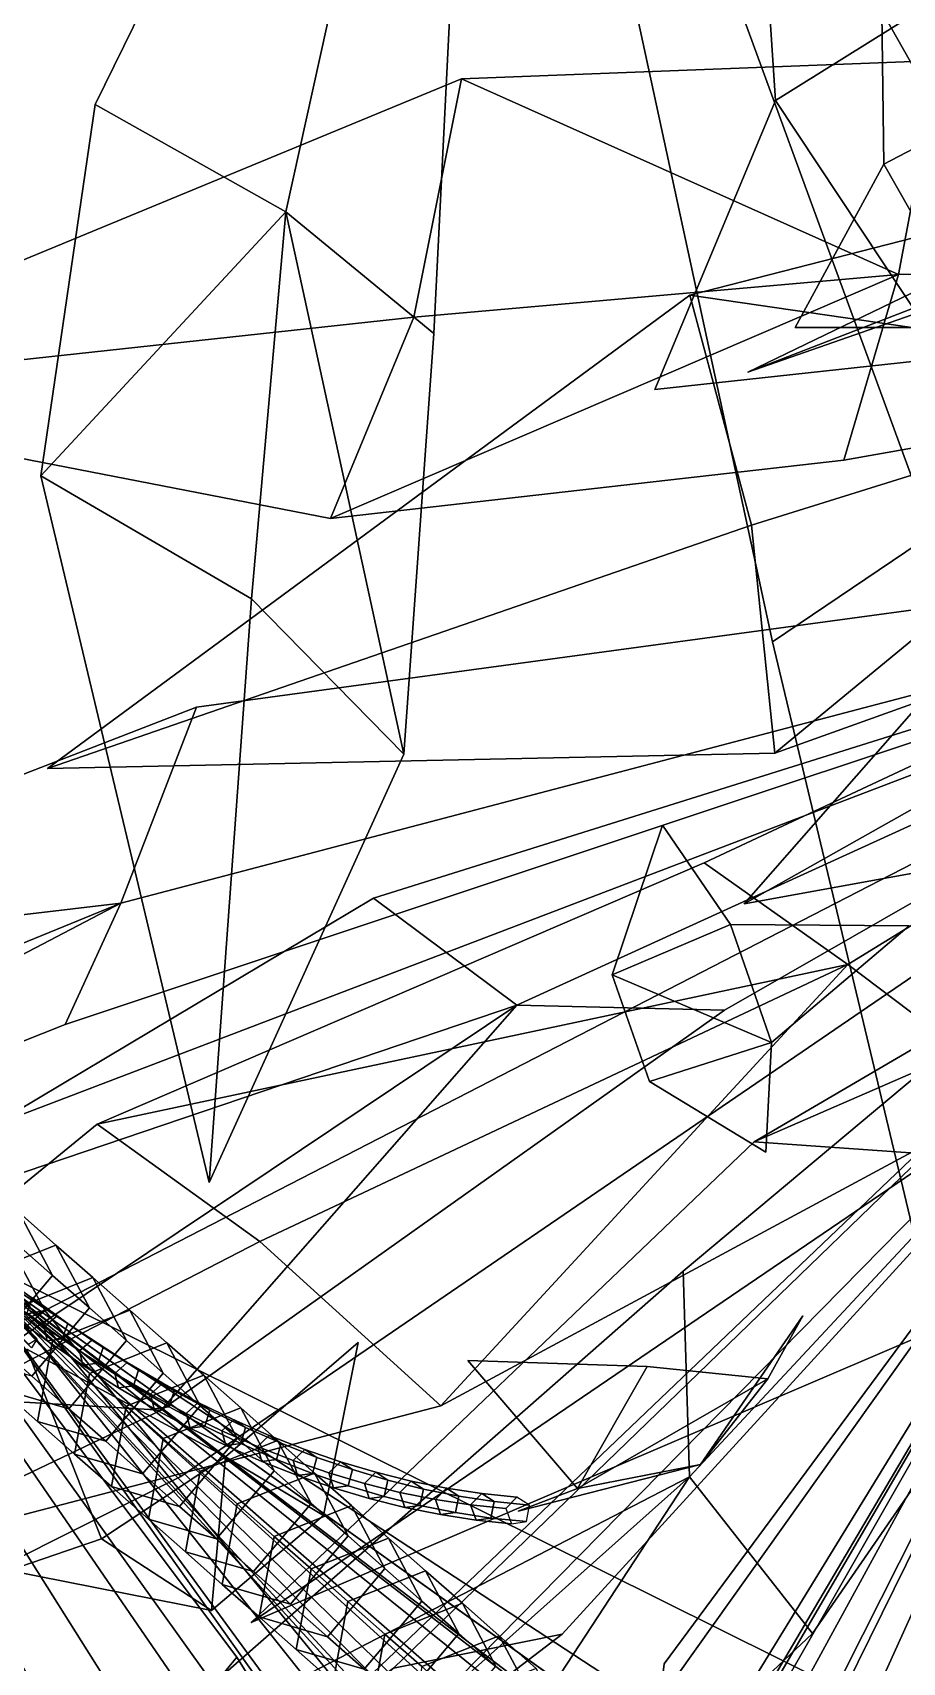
# Model space of a CAD drawing. Header units: metres. Extents: x -366 to 149, y -229 to 234.
# Drawn here: x -5.36 to 12.86, y -55.69 to -21.59 of the extents above; entities that cross this region are included whole.
import ezdxf

# ---------------------------------------------------------------- set-up
doc = ezdxf.new("R2010")
doc.units = ezdxf.units.M

msp = doc.modelspace()

# ---------------------------------------------------------------- linework, layer by layer
at = {"layer": 'coral-li_Intrnd', "color": 3}
for points in [[(-5.7155, -46.9092, 316.91), (-4.9419, -47.5906, 318.1331), (-5.6418, -46.2739, 319.3093), (-6.4155, -45.5925, 318.0862)], [(-5.6418, -46.2739, 319.3093), (-4.8682, -46.9553, 320.5325), (-6.4896, -47.5992, 321.1992), (-7.2632, -46.9179, 319.9761)], [(-4.9419, -47.5906, 318.1331), (-4.1683, -48.272, 319.3563), (-4.8682, -46.9553, 320.5325), (-5.6418, -46.2739, 319.3093)], [(-6.9212, -48.3352, 316.8781), (-6.1475, -49.01664, 318.1013), (-4.9419, -47.5906, 318.1331), (-5.7155, -46.9092, 316.91)], [(-4.8682, -46.9553, 320.5325), (-4.09467, -47.6367, 321.7556), (-5.716, -48.2806, 322.4224), (-6.4896, -47.5992, 321.1992)], [(-4.1683, -48.272, 319.3563), (-3.3947, -48.9534, 320.5794), (-4.09467, -47.6367, 321.7556), (-4.8682, -46.9553, 320.5325)], [(-6.1475, -49.01664, 318.1013), (-5.3739, -49.698, 319.3244), (-4.1683, -48.272, 319.3563), (-4.9419, -47.5906, 318.1331)], [(-4.09467, -47.6367, 321.7556), (-3.321, -48.3181, 322.9788), (-4.9424, -48.962, 323.6455), (-5.716, -48.2806, 322.4224)], [(-3.3947, -48.9534, 320.5794), (-2.6211, -49.6348, 321.8026), (-3.321, -48.3181, 322.9788), (-4.09467, -47.6367, 321.7556)], [(-5.716, -48.2806, 322.4224), (-4.9424, -48.962, 323.6455), (-5.2531, -50.6474, 322.9032), (-6.02678, -49.966, 321.68)], [(-5.3739, -49.698, 319.3244), (-4.6003, -50.3794, 320.5475), (-3.3947, -48.9534, 320.5794), (-4.1683, -48.272, 319.3563)], [(-3.321, -48.3181, 322.9788), (-2.5474, -48.9995, 324.2019), (-4.1688, -49.6434, 324.8687), (-4.9424, -48.962, 323.6455)], [(-2.6211, -49.6348, 321.8026), (-1.8475, -50.3161, 323.0257), (-2.5474, -48.9995, 324.2019), (-3.321, -48.3181, 322.9788)], [(-4.9424, -48.962, 323.6455), (-4.1688, -49.6434, 324.8687), (-4.4795, -51.3288, 324.1263), (-5.2531, -50.6474, 322.9032)], [(-4.6003, -50.3794, 320.5475), (-3.8267, -51.06081, 321.7707), (-2.6211, -49.6348, 321.8026), (-3.3947, -48.9534, 320.5794)], [(-2.5474, -48.9995, 324.2019), (-1.7738, -49.6809, 325.425), (-3.3952, -50.3248, 326.0918), (-4.1688, -49.6434, 324.8687)], [(-1.8475, -50.3161, 323.0257), (-1.07392, -50.9975, 324.2489), (-1.7738, -49.6809, 325.425), (-2.5474, -48.9995, 324.2019)], [(-6.8003, -49.2846, 320.4569), (-6.02678, -49.966, 321.68), (-4.6003, -50.3794, 320.5475), (-5.3739, -49.698, 319.3244)], [(-4.1688, -49.6434, 324.8687), (-3.3952, -50.3248, 326.0918), (-3.7059, -52.0102, 325.3495), (-4.4795, -51.3288, 324.1263)], [(-3.8267, -51.06081, 321.7707), (-3.05315, -51.7422, 322.9938), (-1.8475, -50.3161, 323.0257), (-2.6211, -49.6348, 321.8026)], [(-1.7738, -49.6809, 325.425), (-1.00024, -50.3623, 326.6482), (-2.6215, -51.00624, 327.3149), (-3.3952, -50.3248, 326.0918)], [(-1.07392, -50.9975, 324.2489), (-0.3003, -51.6789, 325.472), (-1.00024, -50.3623, 326.6482), (-1.7738, -49.6809, 325.425)], [(-6.02678, -49.966, 321.68), (-5.2531, -50.6474, 322.9032), (-3.8267, -51.06081, 321.7707), (-4.6003, -50.3794, 320.5475)], [(-3.3952, -50.3248, 326.0918), (-2.6215, -51.00624, 327.3149), (-2.9323, -52.6915, 326.5726), (-3.7059, -52.0102, 325.3495)], [(-3.05315, -51.7422, 322.9938), (-2.2795, -52.4235, 324.217), (-1.07392, -50.9975, 324.2489), (-1.8475, -50.3161, 323.0257)], [(-1.00024, -50.3623, 326.6482), (-0.2266, -51.04369, 327.8713), (-1.8479, -51.6876, 328.5381), (-2.6215, -51.00624, 327.3149)], [(-0.3003, -51.6789, 325.472), (0.4733, -52.3603, 326.6952), (-0.2266, -51.04369, 327.8713), (-1.00024, -50.3623, 326.6482)], [(-5.2531, -50.6474, 322.9032), (-4.4795, -51.3288, 324.1263), (-3.05315, -51.7422, 322.9938), (-3.8267, -51.06081, 321.7707)], [(-2.6215, -51.00624, 327.3149), (-1.8479, -51.6876, 328.5381), (-2.1587, -53.3729, 327.7957), (-2.9323, -52.6915, 326.5726)], [(-2.2795, -52.4235, 324.217), (-1.5059, -53.1049, 325.4401), (-0.3003, -51.6789, 325.472), (-1.07392, -50.9975, 324.2489)], [(-0.2266, -51.04369, 327.8713), (0.5469, -51.725, 329.0945), (-1.07437, -52.369, 329.7612), (-1.8479, -51.6876, 328.5381)], [(0.4733, -52.3603, 326.6952), (1.2469, -53.04175, 327.9183), (0.5469, -51.725, 329.0945), (-0.2266, -51.04369, 327.8713)], [(-4.4795, -51.3288, 324.1263), (-3.7059, -52.0102, 325.3495), (-2.2795, -52.4235, 324.217), (-3.05315, -51.7422, 322.9938)], [(-1.8479, -51.6876, 328.5381), (-1.07437, -52.369, 329.7612), (-1.3851, -54.05436, 329.0189), (-2.1587, -53.3729, 327.7957)], [(-1.5059, -53.1049, 325.4401), (-0.7323, -53.7863, 326.6633), (0.4733, -52.3603, 326.6952), (-0.3003, -51.6789, 325.472)], [(0.5469, -51.725, 329.0945), (1.3205, -52.4064, 330.3176), (-0.3007, -53.0504, 330.9844), (-1.07437, -52.369, 329.7612)], [(1.2469, -53.04175, 327.9183), (2.02052, -53.7231, 329.1414), (1.3205, -52.4064, 330.3176), (0.5469, -51.725, 329.0945)], [(-3.7059, -52.0102, 325.3495), (-2.9323, -52.6915, 326.5726), (-1.5059, -53.1049, 325.4401), (-2.2795, -52.4235, 324.217)], [(-1.07437, -52.369, 329.7612), (-0.3007, -53.0504, 330.9844), (-0.6115, -54.7357, 330.242), (-1.3851, -54.05436, 329.0189)], [(-0.7323, -53.7863, 326.6633), (0.04128, -54.4677, 327.8864), (1.2469, -53.04175, 327.9183), (0.4733, -52.3603, 326.6952)], [(1.3205, -52.4064, 330.3176), (2.0942, -53.08786, 331.5408), (0.4728, -53.7317, 332.2075), (-0.3007, -53.0504, 330.9844)], [(2.02052, -53.7231, 329.1414), (2.7941, -54.4045, 330.3646), (2.0942, -53.08786, 331.5408), (1.3205, -52.4064, 330.3176)], [(-2.9323, -52.6915, 326.5726), (-2.1587, -53.3729, 327.7957), (-0.7323, -53.7863, 326.6633), (-1.5059, -53.1049, 325.4401)], [(-0.3007, -53.0504, 330.9844), (0.4728, -53.7317, 332.2075), (0.162, -55.4171, 331.4652), (-0.6115, -54.7357, 330.242)], [(0.04128, -54.4677, 327.8864), (0.8148, -55.1491, 329.1096), (2.02052, -53.7231, 329.1414), (1.2469, -53.04175, 327.9183)], [(2.0942, -53.08786, 331.5408), (2.8678, -53.7692, 332.7639), (1.2464, -54.4131, 333.4307), (0.4728, -53.7317, 332.2075)], [(2.7941, -54.4045, 330.3646), (3.5677, -55.08591, 331.5877), (2.8678, -53.7692, 332.7639), (2.0942, -53.08786, 331.5408)], [(-2.1587, -53.3729, 327.7957), (-1.3851, -54.05436, 329.0189), (0.04128, -54.4677, 327.8864), (-0.7323, -53.7863, 326.6633)], [(0.4728, -53.7317, 332.2075), (1.2464, -54.4131, 333.4307), (0.9357, -56.09853, 332.6883), (0.162, -55.4171, 331.4652)], [(0.8148, -55.1491, 329.1096), (1.5885, -55.8305, 330.3327), (2.7941, -54.4045, 330.3646), (2.02052, -53.7231, 329.1414)], [(2.8678, -53.7692, 332.7639), (3.6414, -54.4506, 333.9871), (2.02006, -55.09457, 334.6538), (1.2464, -54.4131, 333.4307)], [(3.5677, -55.08591, 331.5877), (4.3413, -55.7673, 332.8109), (3.6414, -54.4506, 333.9871), (2.8678, -53.7692, 332.7639)], [(-1.3851, -54.05436, 329.0189), (-0.6115, -54.7357, 330.242), (0.8148, -55.1491, 329.1096), (0.04128, -54.4677, 327.8864)], [(1.2464, -54.4131, 333.4307), (2.02006, -55.09457, 334.6538), (1.7093, -56.7799, 333.9115), (0.9357, -56.09853, 332.6883)], [(1.5885, -55.8305, 330.3327), (2.3621, -56.5119, 331.5558), (3.5677, -55.08591, 331.5877), (2.7941, -54.4045, 330.3646)], [(3.6414, -54.4506, 333.9871), (4.415, -55.132, 335.2102), (2.7936, -55.7759, 335.877), (2.02006, -55.09457, 334.6538)], [(4.3413, -55.7673, 332.8109), (5.1149, -56.4486, 334.034), (4.415, -55.132, 335.2102), (3.6414, -54.4506, 333.9871)], [(-0.6115, -54.7357, 330.242), (0.162, -55.4171, 331.4652), (1.5885, -55.8305, 330.3327), (0.8148, -55.1491, 329.1096)], [(2.02006, -55.09457, 334.6538), (2.7936, -55.7759, 335.877), (2.4829, -57.4613, 335.1346), (1.7093, -56.7799, 333.9115)], [(2.3621, -56.5119, 331.5558), (3.1357, -57.1933, 332.779), (4.3413, -55.7673, 332.8109), (3.5677, -55.08591, 331.5877)], [(4.415, -55.132, 335.2102), (5.1886, -55.8134, 336.4333), (3.5672, -56.4573, 337.1001), (2.7936, -55.7759, 335.877)], [(5.1149, -56.4486, 334.034), (5.8885, -57.13, 335.2572), (5.1886, -55.8134, 336.4333), (4.415, -55.132, 335.2102)], [(0.162, -55.4171, 331.4652), (0.9357, -56.09853, 332.6883), (2.3621, -56.5119, 331.5558), (1.5885, -55.8305, 330.3327)]]:
    msp.add_3dface(points, dxfattribs=at)
at = {"layer": 'coral-li_Leaf', "color": 3}
for points in [[(10.1952, -23.00838, 160.2407), (15.4414, -19.7362, 161.0589), (9.6859, -15.2957, 155.6661)], [(10.1952, -23.00838, 160.2407), (9.6859, -15.2957, 155.6661), (15.4414, -19.7362, 161.0589)], [(10.1952, -23.00838, 160.2407), (13.773, -28.3917, 161.8973), (15.4414, -19.7362, 161.0589)], [(10.1952, -23.00838, 160.2407), (15.4414, -19.7362, 161.0589), (13.773, -28.3917, 161.8973)], [(12.464, -24.3403, 176.2474), (15.7656, -22.6204, 176.7041), (12.3998, -19.5814, 173.6935)], [(12.464, -24.3403, 176.2474), (12.3998, -19.5814, 173.6935), (15.7656, -22.6204, 176.7041)], [(12.464, -24.3403, 176.2474), (14.4105, -27.759, 177.0386), (15.7656, -22.6204, 176.7041)], [(12.464, -24.3403, 176.2474), (15.7656, -22.6204, 176.7041), (14.4105, -27.759, 177.0386)], [(7.6742, -29.05367, 156.1071), (13.773, -28.3917, 161.8973), (10.1952, -23.00838, 160.2407)], [(7.6742, -29.05367, 156.1071), (10.1952, -23.00838, 160.2407), (13.773, -28.3917, 161.8973)], [(10.6121, -27.7539, 173.6761), (14.4105, -27.759, 177.0386), (12.464, -24.3403, 176.2474)], [(10.6121, -27.7539, 173.6761), (12.464, -24.3403, 176.2474), (14.4105, -27.759, 177.0386)], [(7.8309, -38.1711, 435.6576), (6.781, -41.2983, 436.9299), (9.253, -40.2473, 437.7083)], [(7.8309, -38.1711, 435.6576), (9.253, -40.2473, 437.7083), (6.781, -41.2983, 436.9299)], [(9.253, -40.2473, 437.7083), (6.781, -41.2983, 436.9299), (10.1172, -42.7143, 437.7285)], [(9.253, -40.2473, 437.7083), (10.1172, -42.7143, 437.7285), (6.781, -41.2983, 436.9299)], [(9.253, -40.2473, 437.7083), (10.1172, -42.7143, 437.7285), (12.9996, -40.2782, 437.343)], [(9.253, -40.2473, 437.7083), (12.9996, -40.2782, 437.343), (10.1172, -42.7143, 437.7285)], [(10.1172, -42.7143, 437.7285), (6.781, -41.2983, 436.9299), (7.5564, -43.5332, 436.3521)], [(10.1172, -42.7143, 437.7285), (7.5564, -43.5332, 436.3521), (6.781, -41.2983, 436.9299)], [(7.5564, -43.5332, 436.3521), (9.9951, -45.00995, 435.4058), (10.1172, -42.7143, 437.7285)], [(7.5564, -43.5332, 436.3521), (10.1172, -42.7143, 437.7285), (9.9951, -45.00995, 435.4058)], [(10.7691, -48.4368, 338.8454), (10.03842, -49.7542, 343.0152), (8.6241, -51.5497, 340.3552)], [(10.7691, -48.4368, 338.8454), (8.6241, -51.5497, 340.3552), (10.03842, -49.7542, 343.0152)], [(0.7357, -52.6169, 299.0563), (1.4611, -48.9949, 300.0835), (-1.3155, -51.3841, 302.0786)], [(0.7357, -52.6169, 299.0563), (-1.3155, -51.3841, 302.0786), (1.4611, -48.9949, 300.0835)], [(-3.9176, -53.1053, 300.8958), (-1.3155, -51.3841, 302.0786), (-5.4784, -49.133, 303.103)], [(-3.9176, -53.1053, 300.8958), (-5.4784, -49.133, 303.103), (-1.3155, -51.3841, 302.0786)], [(7.5086, -49.4935, 344.7056), (3.7554, -49.3721, 344.408), (6.05064, -52.05128, 342.3227)], [(7.5086, -49.4935, 344.7056), (6.05064, -52.05128, 342.3227), (3.7554, -49.3721, 344.408)], [(6.05064, -52.05128, 342.3227), (10.03842, -49.7542, 343.0152), (7.5086, -49.4935, 344.7056)], [(6.05064, -52.05128, 342.3227), (7.5086, -49.4935, 344.7056), (10.03842, -49.7542, 343.0152)], [(8.6241, -51.5497, 340.3552), (10.03842, -49.7542, 343.0152), (6.05064, -52.05128, 342.3227)], [(8.6241, -51.5497, 340.3552), (6.05064, -52.05128, 342.3227), (10.03842, -49.7542, 343.0152)], [(-3.9176, -53.1053, 300.8958), (-1.6149, -54.6021, 298.6155), (-1.3155, -51.3841, 302.0786)], [(-3.9176, -53.1053, 300.8958), (-1.3155, -51.3841, 302.0786), (-1.6149, -54.6021, 298.6155)], [(-1.3155, -51.3841, 302.0786), (-1.6149, -54.6021, 298.6155), (0.7357, -52.6169, 299.0563)], [(-1.3155, -51.3841, 302.0786), (0.7357, -52.6169, 299.0563), (-1.6149, -54.6021, 298.6155)], [(8.6241, -51.5497, 340.3552), (6.05064, -52.05128, 342.3227), (4.8064, -52.5254, 337.7556)], [(8.6241, -51.5497, 340.3552), (4.8064, -52.5254, 337.7556), (6.05064, -52.05128, 342.3227)], [(-5.8452, -53.762, 297.2874), (-1.6149, -54.6021, 298.6155), (-3.9176, -53.1053, 300.8958)], [(-5.8452, -53.762, 297.2874), (-3.9176, -53.1053, 300.8958), (-1.6149, -54.6021, 298.6155)]]:
    msp.add_3dface(points, dxfattribs=at)
at = {"layer": 'coral-li_Mrstm', "color": 3}
for points in [[(4.1095, -6.4897, 151.1073), (-4.04682, -23.09331, 187.807), (-0.05838, -25.3383, 188.3033)], [(4.1095, -6.4897, 151.1073), (-0.05838, -25.3383, 188.3033), (-4.04682, -23.09331, 187.807)], [(-0.05838, -25.3383, 188.3033), (3.04455, -27.8839, 186.2531), (4.1095, -6.4897, 151.1073)], [(-0.05838, -25.3383, 188.3033), (4.1095, -6.4897, 151.1073), (3.04455, -27.8839, 186.2531)], [(4.1095, -6.4897, 151.1073), (10.1338, -34.3318, 180.7316), (13.4832, -32.07772, 182.944)], [(4.1095, -6.4897, 151.1073), (13.4832, -32.07772, 182.944), (10.1338, -34.3318, 180.7316)], [(13.4832, -32.07772, 182.944), (17.2578, -29.6589, 182.4823), (4.1095, -6.4897, 151.1073)], [(13.4832, -32.07772, 182.944), (4.1095, -6.4897, 151.1073), (17.2578, -29.6589, 182.4823)], [(4.1095, -6.4897, 151.1073), (26.6132, -24.04168, 180.6807), (25.2883, -21.2704, 184.11)], [(4.1095, -6.4897, 151.1073), (25.2883, -21.2704, 184.11), (26.6132, -24.04168, 180.6807)], [(24.0936, -21.7128, 457.2727), (9.6202, -28.6904, 487.3978), (20.2016, -25.00474, 456.8096)], [(24.0936, -21.7128, 457.2727), (20.2016, -25.00474, 456.8096), (9.6202, -28.6904, 487.3978)], [(13.6173, -22.1682, 448.1779), (3.6223, -22.5519, 468.6886), (12.7712, -26.6463, 448.83)], [(13.6173, -22.1682, 448.1779), (12.7712, -26.6463, 448.83), (3.6223, -22.5519, 468.6886)], [(35.8713, -26.2418, 413.867), (13.6173, -22.1682, 448.1779), (12.7712, -26.6463, 448.83)], [(35.8713, -26.2418, 413.867), (12.7712, -26.6463, 448.83), (13.6173, -22.1682, 448.1779)], [(3.6223, -22.5519, 468.6886), (-12.4097, -29.1764, 498.0956), (2.6239, -27.5414, 469.2425)], [(3.6223, -22.5519, 468.6886), (2.6239, -27.5414, 469.2425), (-12.4097, -29.1764, 498.0956)], [(3.6223, -22.5519, 468.6886), (2.6239, -27.5414, 469.2425), (12.7712, -26.6463, 448.83)], [(3.6223, -22.5519, 468.6886), (12.7712, -26.6463, 448.83), (2.6239, -27.5414, 469.2425)], [(-4.04682, -23.09331, 187.807), (-5.1829, -30.8642, 209.2326), (-0.05838, -25.3383, 188.3033)], [(-4.04682, -23.09331, 187.807), (-0.05838, -25.3383, 188.3033), (-5.1829, -30.8642, 209.2326)], [(18.6121, -24.4631, 429.5169), (8.4031, -27.08225, 449.7568), (19.8062, -28.7408, 430.7292)], [(18.6121, -24.4631, 429.5169), (19.8062, -28.7408, 430.7292), (8.4031, -27.08225, 449.7568)], [(20.2016, -25.00474, 456.8096), (9.6202, -28.6904, 487.3978), (16.02292, -26.2125, 454.1118)], [(20.2016, -25.00474, 456.8096), (16.02292, -26.2125, 454.1118), (9.6202, -28.6904, 487.3978)], [(-5.1829, -30.8642, 209.2326), (-0.7725, -33.4325, 209.6203), (-0.05838, -25.3383, 188.3033)], [(-5.1829, -30.8642, 209.2326), (-0.05838, -25.3383, 188.3033), (-0.7725, -33.4325, 209.6203)], [(-0.05838, -25.3383, 188.3033), (-0.7725, -33.4325, 209.6203), (2.413, -36.6826, 207.2777)], [(-0.05838, -25.3383, 188.3033), (2.413, -36.6826, 207.2777), (-0.7725, -33.4325, 209.6203)], [(-0.05838, -25.3383, 188.3033), (2.413, -36.6826, 207.2777), (3.04455, -27.8839, 186.2531)], [(-0.05838, -25.3383, 188.3033), (3.04455, -27.8839, 186.2531), (2.413, -36.6826, 207.2777)], [(35.8713, -26.2418, 413.867), (8.703, -38.9572, 441.9611), (11.7095, -41.08622, 444.7221)], [(35.8713, -26.2418, 413.867), (11.7095, -41.08622, 444.7221), (8.703, -38.9572, 441.9611)], [(12.7712, -26.6463, 448.83), (11.6288, -30.5312, 446.8516), (35.8713, -26.2418, 413.867)], [(12.7712, -26.6463, 448.83), (35.8713, -26.2418, 413.867), (11.6288, -30.5312, 446.8516)], [(11.7095, -41.08622, 444.7221), (15.3066, -43.7955, 444.8999), (35.8713, -26.2418, 413.867)], [(11.7095, -41.08622, 444.7221), (35.8713, -26.2418, 413.867), (15.3066, -43.7955, 444.8999)], [(12.7712, -26.6463, 448.83), (2.6239, -27.5414, 469.2425), (0.8798, -31.7568, 466.9216)], [(12.7712, -26.6463, 448.83), (0.8798, -31.7568, 466.9216), (2.6239, -27.5414, 469.2425)], [(12.7712, -26.6463, 448.83), (0.8798, -31.7568, 466.9216), (11.6288, -30.5312, 446.8516)], [(12.7712, -26.6463, 448.83), (11.6288, -30.5312, 446.8516), (0.8798, -31.7568, 466.9216)], [(8.4031, -27.08225, 449.7568), (-5.04559, -36.9862, 479.5348), (9.6962, -31.8923, 450.9355)], [(8.4031, -27.08225, 449.7568), (9.6962, -31.8923, 450.9355), (-5.04559, -36.9862, 479.5348)], [(8.4031, -27.08225, 449.7568), (9.6962, -31.8923, 450.9355), (19.8062, -28.7408, 430.7292)], [(8.4031, -27.08225, 449.7568), (19.8062, -28.7408, 430.7292), (9.6962, -31.8923, 450.9355)], [(2.6239, -27.5414, 469.2425), (-12.4097, -29.1764, 498.0956), (0.8798, -31.7568, 466.9216)], [(2.6239, -27.5414, 469.2425), (0.8798, -31.7568, 466.9216), (-12.4097, -29.1764, 498.0956)], [(19.8062, -28.7408, 430.7292), (9.6962, -31.8923, 450.9355), (10.1836, -36.6655, 449.1529)], [(19.8062, -28.7408, 430.7292), (10.1836, -36.6655, 449.1529), (9.6962, -31.8923, 450.9355)], [(19.8062, -28.7408, 430.7292), (10.1836, -36.6655, 449.1529), (20.6589, -32.9125, 429.2523)], [(19.8062, -28.7408, 430.7292), (20.6589, -32.9125, 429.2523), (10.1836, -36.6655, 449.1529)], [(18.9041, -29.1599, 431.4991), (9.544, -39.8174, 462.5554), (22.04247, -32.776, 433.3083)], [(18.9041, -29.1599, 431.4991), (22.04247, -32.776, 433.3083), (9.544, -39.8174, 462.5554)], [(-19.893, -30.5718, 298.7532), (-1.08137, -55.5768, 325.3979), (-3.989, -59.1222, 324.9853)], [(-19.893, -30.5718, 298.7532), (-3.989, -59.1222, 324.9853), (-1.08137, -55.5768, 325.3979)], [(-3.989, -59.1222, 324.9853), (-8.3133, -60.3572, 324.6919), (-19.893, -30.5718, 298.7532)], [(-3.989, -59.1222, 324.9853), (-19.893, -30.5718, 298.7532), (-8.3133, -60.3572, 324.6919)], [(-19.893, -30.5718, 298.7532), (-9.1721, -64.5709, 319.203), (-4.6256, -64.1781, 318.5953)], [(-19.893, -30.5718, 298.7532), (-4.6256, -64.1781, 318.5953), (-9.1721, -64.5709, 319.203)], [(-4.6256, -64.1781, 318.5953), (-1.3473, -63.1933, 315.6638), (-19.893, -30.5718, 298.7532)], [(-4.6256, -64.1781, 318.5953), (-19.893, -30.5718, 298.7532), (-1.3473, -63.1933, 315.6638)], [(-19.893, -30.5718, 298.7532), (-2.1098, -64.00778, 314.7177), (-0.1247, -61.9232, 318.3105)], [(-19.893, -30.5718, 298.7532), (-0.1247, -61.9232, 318.3105), (-2.1098, -64.00778, 314.7177)], [(-0.1247, -61.9232, 318.3105), (2.1716, -58.2994, 319.6913), (-19.893, -30.5718, 298.7532)], [(-0.1247, -61.9232, 318.3105), (-19.893, -30.5718, 298.7532), (2.1716, -58.2994, 319.6913)], [(-19.893, -30.5718, 298.7532), (2.9527, -58.4737, 318.4667), (0.3244, -58.7874, 322.2334)], [(-19.893, -30.5718, 298.7532), (0.3244, -58.7874, 322.2334), (2.9527, -58.4737, 318.4667)], [(0.3244, -58.7874, 322.2334), (-2.06364, -56.4937, 325.2907), (-19.893, -30.5718, 298.7532)], [(0.3244, -58.7874, 322.2334), (-19.893, -30.5718, 298.7532), (-2.06364, -56.4937, 325.2907)], [(-5.1829, -30.8642, 209.2326), (-1.6616, -45.6456, 239.807), (-0.7725, -33.4325, 209.6203)], [(-5.1829, -30.8642, 209.2326), (-0.7725, -33.4325, 209.6203), (-1.6616, -45.6456, 239.807)], [(27.07228, -31.7643, 427.6517), (-7.01034, -44.7644, 446.5843), (-5.09971, -48.3234, 448.7928)], [(27.07228, -31.7643, 427.6517), (-5.09971, -48.3234, 448.7928), (-7.01034, -44.7644, 446.5843)], [(-5.09971, -48.3234, 448.7928), (-2.2502, -51.7989, 448.4576), (27.07228, -31.7643, 427.6517)], [(-5.09971, -48.3234, 448.7928), (27.07228, -31.7643, 427.6517), (-2.2502, -51.7989, 448.4576)], [(9.6962, -31.8923, 450.9355), (-5.04559, -36.9862, 479.5348), (10.1836, -36.6655, 449.1529)], [(9.6962, -31.8923, 450.9355), (10.1836, -36.6655, 449.1529), (-5.04559, -36.9862, 479.5348)], [(-3.5122, -39.7996, 455.1509), (-4.6783, -42.3374, 451.6138), (27.07228, -31.7643, 427.6517)], [(-3.5122, -39.7996, 455.1509), (27.07228, -31.7643, 427.6517), (-4.6783, -42.3374, 451.6138)], [(27.07228, -31.7643, 427.6517), (-1.9224, -35.6989, 456.5116), (-3.5122, -39.7996, 455.1509)], [(27.07228, -31.7643, 427.6517), (-3.5122, -39.7996, 455.1509), (-1.9224, -35.6989, 456.5116)], [(27.07228, -31.7643, 427.6517), (0.8471, -56.7933, 447.0132), (2.1988, -55.8089, 451.3025)], [(27.07228, -31.7643, 427.6517), (2.1988, -55.8089, 451.3025), (0.8471, -56.7933, 447.0132)], [(4.7822, -41.9376, 461.6494), (1.7826, -39.6967, 459.1411), (27.07228, -31.7643, 427.6517)], [(4.7822, -41.9376, 461.6494), (27.07228, -31.7643, 427.6517), (1.7826, -39.6967, 459.1411)], [(2.1988, -55.8089, 451.3025), (5.734, -55.09404, 454.0048), (27.07228, -31.7643, 427.6517)], [(2.1988, -55.8089, 451.3025), (27.07228, -31.7643, 427.6517), (5.734, -55.09404, 454.0048)], [(27.07228, -31.7643, 427.6517), (9.1269, -42.04055, 463.1684), (4.7822, -41.9376, 461.6494)], [(27.07228, -31.7643, 427.6517), (4.7822, -41.9376, 461.6494), (9.1269, -42.04055, 463.1684)], [(8.3984, -51.8027, 459.3682), (8.2641, -47.5015, 460.7072), (27.07228, -31.7643, 427.6517)], [(8.3984, -51.8027, 459.3682), (27.07228, -31.7643, 427.6517), (8.2641, -47.5015, 460.7072)], [(27.07228, -31.7643, 427.6517), (10.9711, -55.0845, 457.4174), (8.3984, -51.8027, 459.3682)], [(27.07228, -31.7643, 427.6517), (8.3984, -51.8027, 459.3682), (10.9711, -55.0845, 457.4174)], [(10.1338, -34.3318, 180.7316), (13.1187, -46.8294, 199.5898), (13.4832, -32.07772, 182.944)], [(10.1338, -34.3318, 180.7316), (13.4832, -32.07772, 182.944), (13.1187, -46.8294, 199.5898)], [(22.04247, -32.776, 433.3083), (9.544, -39.8174, 462.5554), (24.5665, -37.0866, 432.1917)], [(22.04247, -32.776, 433.3083), (24.5665, -37.0866, 432.1917), (9.544, -39.8174, 462.5554)], [(-0.7725, -33.4325, 209.6203), (-1.6616, -45.6456, 239.807), (2.413, -36.6826, 207.2777)], [(-0.7725, -33.4325, 209.6203), (2.413, -36.6826, 207.2777), (-1.6616, -45.6456, 239.807)], [(-1.9224, -35.6989, 456.5116), (-16.4659, -41.3309, 473.17), (-3.5122, -39.7996, 455.1509)], [(-1.9224, -35.6989, 456.5116), (-3.5122, -39.7996, 455.1509), (-16.4659, -41.3309, 473.17)], [(20.6453, -38.4201, 426.7442), (9.7528, -44.7934, 445.7566), (24.02732, -38.5913, 429.8631)], [(20.6453, -38.4201, 426.7442), (24.02732, -38.5913, 429.8631), (9.7528, -44.7934, 445.7566)], [(9.7528, -44.7934, 445.7566), (13.617, -45.06706, 449.1019), (24.02732, -38.5913, 429.8631)], [(9.7528, -44.7934, 445.7566), (24.02732, -38.5913, 429.8631), (13.617, -45.06706, 449.1019)], [(8.703, -38.9572, 441.9611), (-4.00299, -44.4232, 460.1108), (11.7095, -41.08622, 444.7221)], [(8.703, -38.9572, 441.9611), (11.7095, -41.08622, 444.7221), (-4.00299, -44.4232, 460.1108)], [(4.07402, -61.6623, 470.6773), (0.6236, -59.00613, 469.5152), (19.9939, -39.3309, 438.9905)], [(4.07402, -61.6623, 470.6773), (19.9939, -39.3309, 438.9905), (0.6236, -59.00613, 469.5152)], [(5.7609, -65.3698, 468.5809), (3.7311, -66.9046, 464.8613), (19.9939, -39.3309, 438.9905)], [(5.7609, -65.3698, 468.5809), (19.9939, -39.3309, 438.9905), (3.7311, -66.9046, 464.8613)], [(19.9939, -39.3309, 438.9905), (8.613, -61.8697, 471.4181), (4.07402, -61.6623, 470.6773)], [(19.9939, -39.3309, 438.9905), (4.07402, -61.6623, 470.6773), (8.613, -61.8697, 471.4181)], [(19.9939, -39.3309, 438.9905), (6.9658, -61.6214, 470.9667), (5.7609, -65.3698, 468.5809)], [(19.9939, -39.3309, 438.9905), (5.7609, -65.3698, 468.5809), (6.9658, -61.6214, 470.9667)], [(19.9939, -39.3309, 438.9905), (6.5386, -62.858, 469.8856), (10.04686, -65.839, 469.8865)], [(19.9939, -39.3309, 438.9905), (10.04686, -65.839, 469.8865), (6.5386, -62.858, 469.8856)], [(19.9939, -39.3309, 438.9905), (9.1641, -63.2538, 470.6051), (7.3579, -59.9295, 473.2282)], [(19.9939, -39.3309, 438.9905), (7.3579, -59.9295, 473.2282), (9.1641, -63.2538, 470.6051)], [(7.3579, -59.9295, 473.2282), (7.8643, -55.7163, 474.7462), (19.9939, -39.3309, 438.9905)], [(7.3579, -59.9295, 473.2282), (19.9939, -39.3309, 438.9905), (7.8643, -55.7163, 474.7462)], [(19.9939, -39.3309, 438.9905), (7.8894, -63.8611, 469.6635), (11.02822, -62.496, 472.7423)], [(19.9939, -39.3309, 438.9905), (11.02822, -62.496, 472.7423), (7.8894, -63.8611, 469.6635)], [(10.04686, -65.839, 469.8865), (12.8176, -68.3063, 467.3279), (19.9939, -39.3309, 438.9905)], [(10.04686, -65.839, 469.8865), (19.9939, -39.3309, 438.9905), (12.8176, -68.3063, 467.3279)], [(11.02822, -62.496, 472.7423), (15.3574, -61.4312, 473.4021), (19.9939, -39.3309, 438.9905)], [(11.02822, -62.496, 472.7423), (19.9939, -39.3309, 438.9905), (15.3574, -61.4312, 473.4021)], [(-3.5122, -39.7996, 455.1509), (-18.2497, -45.8245, 471.4894), (-19.9587, -48.4031, 467.4115)], [(-3.5122, -39.7996, 455.1509), (-19.9587, -48.4031, 467.4115), (-18.2497, -45.8245, 471.4894)], [(-3.5122, -39.7996, 455.1509), (-19.9587, -48.4031, 467.4115), (-4.6783, -42.3374, 451.6138)], [(-3.5122, -39.7996, 455.1509), (-4.6783, -42.3374, 451.6138), (-19.9587, -48.4031, 467.4115)], [(-16.4659, -41.3309, 473.17), (-18.2497, -45.8245, 471.4894), (-3.5122, -39.7996, 455.1509)], [(-16.4659, -41.3309, 473.17), (-3.5122, -39.7996, 455.1509), (-18.2497, -45.8245, 471.4894)], [(4.7822, -41.9376, 461.6494), (-10.8543, -47.2303, 476.5596), (1.7826, -39.6967, 459.1411)], [(4.7822, -41.9376, 461.6494), (1.7826, -39.6967, 459.1411), (-10.8543, -47.2303, 476.5596)], [(-4.00299, -44.4232, 460.1108), (-0.5967, -46.8798, 463.0368), (11.7095, -41.08622, 444.7221)], [(-4.00299, -44.4232, 460.1108), (11.7095, -41.08622, 444.7221), (-0.5967, -46.8798, 463.0368)], [(11.7095, -41.08622, 444.7221), (-0.5967, -46.8798, 463.0368), (3.1932, -50.3196, 463.0809)], [(11.7095, -41.08622, 444.7221), (3.1932, -50.3196, 463.0809), (-0.5967, -46.8798, 463.0368)], [(11.7095, -41.08622, 444.7221), (3.1932, -50.3196, 463.0809), (15.3066, -43.7955, 444.8999)], [(11.7095, -41.08622, 444.7221), (15.3066, -43.7955, 444.8999), (3.1932, -50.3196, 463.0809)], [(4.7822, -41.9376, 461.6494), (-7.4632, -50.1312, 479.0664), (-10.8543, -47.2303, 476.5596)], [(4.7822, -41.9376, 461.6494), (-10.8543, -47.2303, 476.5596), (-7.4632, -50.1312, 479.0664)], [(-2.6634, -50.4107, 480.8222), (-7.4632, -50.1312, 479.0664), (4.7822, -41.9376, 461.6494)], [(-2.6634, -50.4107, 480.8222), (4.7822, -41.9376, 461.6494), (-7.4632, -50.1312, 479.0664)], [(9.1269, -42.04055, 463.1684), (-2.6634, -50.4107, 480.8222), (4.7822, -41.9376, 461.6494)], [(9.1269, -42.04055, 463.1684), (4.7822, -41.9376, 461.6494), (-2.6634, -50.4107, 480.8222)], [(-4.00299, -44.4232, 460.1108), (-17.9547, -55.8293, 489.1097), (-0.5967, -46.8798, 463.0368)], [(-4.00299, -44.4232, 460.1108), (-0.5967, -46.8798, 463.0368), (-17.9547, -55.8293, 489.1097)], [(-7.01034, -44.7644, 446.5843), (-23.8071, -51.896, 460.2861), (-5.09971, -48.3234, 448.7928)], [(-7.01034, -44.7644, 446.5843), (-5.09971, -48.3234, 448.7928), (-23.8071, -51.896, 460.2861)], [(9.7528, -44.7934, 445.7566), (-0.7812, -54.8509, 476.6365), (13.617, -45.06706, 449.1019)], [(9.7528, -44.7934, 445.7566), (13.617, -45.06706, 449.1019), (-0.7812, -54.8509, 476.6365)], [(13.617, -45.06706, 449.1019), (-0.7812, -54.8509, 476.6365), (18.4336, -46.6369, 449.8333)], [(13.617, -45.06706, 449.1019), (18.4336, -46.6369, 449.8333), (-0.7812, -54.8509, 476.6365)], [(-0.5967, -46.8798, 463.0368), (-17.9547, -55.8293, 489.1097), (3.1932, -50.3196, 463.0809)], [(-0.5967, -46.8798, 463.0368), (3.1932, -50.3196, 463.0809), (-17.9547, -55.8293, 489.1097)], [(-7.08205, -46.9952, 317.7264), (10.5803, -66.3412, 349.3941), (14.8936, -66.2164, 347.7896)], [(-7.08205, -46.9952, 317.7264), (14.8936, -66.2164, 347.7896), (10.5803, -66.3412, 349.3941)], [(14.8936, -66.2164, 347.7896), (17.5184, -66.7422, 344.164), (-7.08205, -46.9952, 317.7264)], [(14.8936, -66.2164, 347.7896), (-7.08205, -46.9952, 317.7264), (17.5184, -66.7422, 344.164)], [(-7.08205, -46.9952, 317.7264), (13.3032, -66.7675, 347.4344), (15.4821, -63.09565, 349.1559)], [(-7.08205, -46.9952, 317.7264), (15.4821, -63.09565, 349.1559), (13.3032, -66.7675, 347.4344)], [(15.4821, -63.09565, 349.1559), (17.7291, -59.316, 348.1677), (-7.08205, -46.9952, 317.7264)], [(15.4821, -63.09565, 349.1559), (-7.08205, -46.9952, 317.7264), (17.7291, -59.316, 348.1677)], [(-7.08205, -46.9952, 317.7264), (15.2595, -64.02441, 347.7252), (12.8483, -62.3168, 351.2557)], [(-7.08205, -46.9952, 317.7264), (12.8483, -62.3168, 351.2557), (15.2595, -64.02441, 347.7252)], [(12.8483, -62.3168, 351.2557), (10.7841, -58.672, 352.919), (-7.08205, -46.9952, 317.7264)], [(12.8483, -62.3168, 351.2557), (-7.08205, -46.9952, 317.7264), (10.7841, -58.672, 352.919)], [(-7.08205, -46.9952, 317.7264), (13.7639, -61.8771, 349.8674), (10.6073, -64.949, 351.2067)], [(-7.08205, -46.9952, 317.7264), (10.6073, -64.949, 351.2067), (13.7639, -61.8771, 349.8674)], [(10.6073, -64.949, 351.2067), (6.2163, -65.6943, 351.8961), (-7.08205, -46.9952, 317.7264)], [(10.6073, -64.949, 351.2067), (-7.08205, -46.9952, 317.7264), (6.2163, -65.6943, 351.8961)], [(-7.08205, -46.9952, 317.7264), (10.8693, -63.2731, 350.9205), (11.8353, -67.3792, 349.0762)], [(-7.08205, -46.9952, 317.7264), (11.8353, -67.3792, 349.0762), (10.8693, -63.2731, 350.9205)], [(11.8353, -67.3792, 349.0762), (10.2957, -70.7437, 346.5031), (-7.08205, -46.9952, 317.7264)], [(11.8353, -67.3792, 349.0762), (-7.08205, -46.9952, 317.7264), (10.2957, -70.7437, 346.5031)], [(8.3984, -51.8027, 459.3682), (-3.8896, -58.157, 476.7881), (8.2641, -47.5015, 460.7072)], [(8.3984, -51.8027, 459.3682), (8.2641, -47.5015, 460.7072), (-3.8896, -58.157, 476.7881)], [(-23.8071, -51.896, 460.2861), (-21.6131, -55.9089, 462.5843), (-5.09971, -48.3234, 448.7928)], [(-23.8071, -51.896, 460.2861), (-5.09971, -48.3234, 448.7928), (-21.6131, -55.9089, 462.5843)], [(-5.09971, -48.3234, 448.7928), (-21.6131, -55.9089, 462.5843), (-18.7058, -60.06575, 461.9009)], [(-5.09971, -48.3234, 448.7928), (-18.7058, -60.06575, 461.9009), (-21.6131, -55.9089, 462.5843)], [(-5.09971, -48.3234, 448.7928), (-18.7058, -60.06575, 461.9009), (-2.2502, -51.7989, 448.4576)], [(-5.09971, -48.3234, 448.7928), (-2.2502, -51.7989, 448.4576), (-18.7058, -60.06575, 461.9009)], [(-2.6634, -50.4107, 480.8222), (-25.3573, -61.2453, 503.9153), (-7.4632, -50.1312, 479.0664)], [(-2.6634, -50.4107, 480.8222), (-7.4632, -50.1312, 479.0664), (-25.3573, -61.2453, 503.9153)], [(-1.3455, -66.6722, 472.7391), (-4.05957, -62.9174, 474.9149), (8.3984, -51.8027, 459.3682)], [(-1.3455, -66.6722, 472.7391), (8.3984, -51.8027, 459.3682), (-4.05957, -62.9174, 474.9149)], [(8.3984, -51.8027, 459.3682), (-4.05957, -62.9174, 474.9149), (-3.8896, -58.157, 476.7881)], [(8.3984, -51.8027, 459.3682), (-3.8896, -58.157, 476.7881), (-4.05957, -62.9174, 474.9149)], [(10.9711, -55.0845, 457.4174), (-1.3455, -66.6722, 472.7391), (8.3984, -51.8027, 459.3682)], [(10.9711, -55.0845, 457.4174), (8.3984, -51.8027, 459.3682), (-1.3455, -66.6722, 472.7391)], [(2.1988, -55.8089, 451.3025), (-8.8154, -66.2095, 467.5918), (5.734, -55.09404, 454.0048)], [(2.1988, -55.8089, 451.3025), (5.734, -55.09404, 454.0048), (-8.8154, -66.2095, 467.5918)], [(16.2164, -57.4213, 466.924), (4.9833, -71.4413, 494.0984), (20.4778, -55.1448, 468.6143)], [(16.2164, -57.4213, 466.924), (20.4778, -55.1448, 468.6143), (4.9833, -71.4413, 494.0984)], [(-1.08137, -55.5768, 325.3979), (9.2105, -72.05309, 337.3705), (-3.989, -59.1222, 324.9853)], [(-1.08137, -55.5768, 325.3979), (-3.989, -59.1222, 324.9853), (9.2105, -72.05309, 337.3705)]]:
    msp.add_3dface(points, dxfattribs=at)
at = {"layer": 'coral-li_Petiole', "color": 3}
for points in [[(-6.4942, -47.9654, 303.0686), (-5.4407, -49.02901, 302.8188), (-5.2612, -48.9189, 303.1075), (-6.3218, -47.848, 303.3588)], [(-6.3218, -47.848, 303.3588), (-5.2612, -48.9189, 303.1075), (-5.3798, -49.1027, 303.3901), (-6.452, -48.02002, 303.6438)], [(-5.5872, -47.903, 320.1917), (-4.852, -48.4406, 321.3816), (-5.1149, -48.6652, 321.4425), (-5.8526, -48.1257, 320.2487)], [(-5.3587, -48.05733, 319.9744), (-4.621, -48.5968, 321.1682), (-4.852, -48.4406, 321.3816), (-5.5872, -47.903, 320.1917)], [(-5.4807, -48.3768, 319.895), (-4.7389, -48.9194, 321.0954), (-4.621, -48.5968, 321.1682), (-5.3587, -48.05733, 319.9744)], [(-5.8526, -48.1257, 320.2487), (-5.1149, -48.6652, 321.4425), (-5.04887, -48.9623, 321.2675), (-5.7905, -48.4197, 320.0671)], [(-5.7905, -48.4197, 320.0671), (-5.04887, -48.9623, 321.2675), (-4.7389, -48.9194, 321.0954), (-5.4807, -48.3768, 319.895)], [(-4.852, -48.4406, 321.3816), (-4.1141, -48.9441, 322.5847), (-4.3746, -49.1704, 322.6497), (-5.1149, -48.6652, 321.4425)], [(-5.1149, -48.6652, 321.4425), (-4.3746, -49.1704, 322.6497), (-4.3044, -49.4703, 322.4812), (-5.04887, -48.9623, 321.2675)], [(-4.621, -48.5968, 321.1682), (-3.8806, -49.102, 322.3754), (-4.1141, -48.9441, 322.5847), (-4.852, -48.4406, 321.3816)], [(-4.7389, -48.9194, 321.0954), (-3.9946, -49.4274, 322.3091), (-3.8806, -49.102, 322.3754), (-4.621, -48.5968, 321.1682)], [(-5.04887, -48.9623, 321.2675), (-4.3044, -49.4703, 322.4812), (-3.9946, -49.4274, 322.3091), (-4.7389, -48.9194, 321.0954)], [(-4.1141, -48.9441, 322.5847), (-3.3741, -49.413, 323.8004), (-3.6321, -49.641, 323.8695), (-4.3746, -49.1704, 322.6497)], [(-3.8806, -49.102, 322.3754), (-3.1381, -49.5725, 323.5952), (-3.3741, -49.413, 323.8004), (-4.1141, -48.9441, 322.5847)], [(-3.9946, -49.4274, 322.3091), (-3.248, -49.9006, 323.5355), (-3.1381, -49.5725, 323.5952), (-3.8806, -49.102, 322.3754)], [(-4.3746, -49.1704, 322.6497), (-3.6321, -49.641, 323.8695), (-3.5579, -49.9436, 323.7076), (-4.3044, -49.4703, 322.4812)], [(-4.3044, -49.4703, 322.4812), (-3.5579, -49.9436, 323.7076), (-3.248, -49.9006, 323.5355), (-3.9946, -49.4274, 322.3091)], [(-3.3741, -49.413, 323.8004), (-2.6323, -49.8471, 325.0279), (-2.8878, -50.07667, 325.101), (-3.6321, -49.641, 323.8695)], [(-3.1381, -49.5725, 323.5952), (-2.3938, -50.00826, 324.8268), (-2.6323, -49.8471, 325.0279), (-3.3741, -49.413, 323.8004)], [(-3.6321, -49.641, 323.8695), (-2.8878, -50.07667, 325.101), (-2.8095, -50.3817, 324.9458), (-3.5579, -49.9436, 323.7076)], [(-3.248, -49.9006, 323.5355), (-2.4997, -50.3388, 324.7737), (-2.3938, -50.00826, 324.8268), (-3.1381, -49.5725, 323.5952)], [(-3.5579, -49.9436, 323.7076), (-2.8095, -50.3817, 324.9458), (-2.4997, -50.3388, 324.7737), (-3.248, -49.9006, 323.5355)], [(-2.6323, -49.8471, 325.0279), (-1.8893, -50.2462, 326.2664), (-2.1422, -50.4771, 326.3438), (-2.8878, -50.07667, 325.101)], [(-2.8878, -50.07667, 325.101), (-2.1422, -50.4771, 326.3438), (-2.05995, -50.7845, 326.1953), (-2.8095, -50.3817, 324.9458)], [(-2.3938, -50.00826, 324.8268), (-1.6483, -50.4087, 326.0695), (-1.8893, -50.2462, 326.2664), (-2.6323, -49.8471, 325.0279)], [(-2.4997, -50.3388, 324.7737), (-1.75, -50.7416, 326.0232), (-1.6483, -50.4087, 326.0695), (-2.3938, -50.00826, 324.8268)], [(-2.8095, -50.3817, 324.9458), (-2.05995, -50.7845, 326.1953), (-1.75, -50.7416, 326.0232), (-2.4997, -50.3388, 324.7737)], [(-1.8893, -50.2462, 326.2664), (-1.1454, -50.61, 327.5153), (-1.3958, -50.8422, 327.5968), (-2.1422, -50.4771, 326.3438)], [(-1.6483, -50.4087, 326.0695), (-0.9019, -50.7738, 327.3225), (-1.1454, -50.61, 327.5153), (-1.8893, -50.2462, 326.2664)], [(-1.75, -50.7416, 326.0232), (-0.9995, -51.1087, 327.2831), (-0.9019, -50.7738, 327.3225), (-1.6483, -50.4087, 326.0695)], [(-2.1422, -50.4771, 326.3438), (-1.3958, -50.8422, 327.5968), (-1.3094, -51.1517, 327.4552), (-2.05995, -50.7845, 326.1953)], [(-2.05995, -50.7845, 326.1953), (-1.3094, -51.1517, 327.4552), (-0.9995, -51.1087, 327.2831), (-1.75, -50.7416, 326.0232)], [(-1.1454, -50.61, 327.5153), (-0.4011, -50.9383, 328.7737), (-0.649, -51.1717, 328.8595), (-1.3958, -50.8422, 327.5968)], [(-0.9019, -50.7738, 327.3225), (-0.1551, -51.1033, 328.5852), (-0.4011, -50.9383, 328.7737), (-1.1454, -50.61, 327.5153)], [(-0.9995, -51.1087, 327.2831), (-0.2486, -51.4401, 328.5526), (-0.1551, -51.1033, 328.5852), (-0.9019, -50.7738, 327.3225)], [(-1.3958, -50.8422, 327.5968), (-0.649, -51.1717, 328.8595), (-0.5585, -51.483, 328.7247), (-1.3094, -51.1517, 327.4552)], [(-1.3094, -51.1517, 327.4552), (-0.5585, -51.483, 328.7247), (-0.2486, -51.4401, 328.5526), (-0.9995, -51.1087, 327.2831)], [(-0.4011, -50.9383, 328.7737), (0.3431, -51.2309, 330.041), (0.0977, -51.4653, 330.131), (-0.649, -51.1717, 328.8595)], [(-0.1551, -51.1033, 328.5852), (0.5916, -51.3969, 329.8567), (0.3431, -51.2309, 330.041), (-0.4011, -50.9383, 328.7737)], [(-0.2486, -51.4401, 328.5526), (0.5021, -51.7354, 329.831), (0.5916, -51.3969, 329.8567), (-0.1551, -51.1033, 328.5852)], [(-0.649, -51.1717, 328.8595), (0.0977, -51.4653, 330.131), (0.1922, -51.7784, 330.0031), (-0.5585, -51.483, 328.7247)], [(-0.5585, -51.483, 328.7247), (0.1922, -51.7784, 330.0031), (0.5021, -51.7354, 329.831), (-0.2486, -51.4401, 328.5526)], [(0.3431, -51.2309, 330.041), (1.08687, -51.4876, 331.3163), (0.8439, -51.7229, 331.4105), (0.0977, -51.4653, 330.131)], [(0.0977, -51.4653, 330.131), (0.8439, -51.7229, 331.4105), (0.9425, -52.03754, 331.2897), (0.1922, -51.7784, 330.0031)], [(0.5916, -51.3969, 329.8567), (1.3379, -51.6545, 331.1362), (1.08687, -51.4876, 331.3163), (0.3431, -51.2309, 330.041)], [(0.5021, -51.7354, 329.831), (1.2524, -51.9946, 331.1176), (1.3379, -51.6545, 331.1362), (0.5916, -51.3969, 329.8567)], [(1.08687, -51.4876, 331.3163), (1.8296, -51.7083, 332.5988), (1.5892, -51.9444, 332.6974), (0.8439, -51.7229, 331.4105)], [(1.3379, -51.6545, 331.1362), (2.0832, -51.876, 332.4231), (1.8296, -51.7083, 332.5988), (1.08687, -51.4876, 331.3163)], [(0.1922, -51.7784, 330.0031), (0.9425, -52.03754, 331.2897), (1.2524, -51.9946, 331.1176), (0.5021, -51.7354, 329.831)], [(0.8439, -51.7229, 331.4105), (1.5892, -51.9444, 332.6974), (1.6919, -52.2603, 332.5836), (0.9425, -52.03754, 331.2897)], [(1.2524, -51.9946, 331.1176), (2.00184, -52.2174, 332.4115), (2.0832, -51.876, 332.4231), (1.3379, -51.6545, 331.1362)], [(1.8296, -51.7083, 332.5988), (2.571, -51.8928, 333.8879), (2.3331, -52.1296, 333.9908), (1.5892, -51.9444, 332.6974)], [(2.0832, -51.876, 332.4231), (2.827, -52.06122, 333.7165), (2.571, -51.8928, 333.8879), (1.8296, -51.7083, 332.5988)], [(0.9425, -52.03754, 331.2897), (1.6919, -52.2603, 332.5836), (2.00184, -52.2174, 332.4115), (1.2524, -51.9946, 331.1176)], [(1.5892, -51.9444, 332.6974), (2.3331, -52.1296, 333.9908), (2.4399, -52.4466, 333.884), (1.6919, -52.2603, 332.5836)], [(2.00184, -52.2174, 332.4115), (2.7498, -52.4036, 333.7119), (2.827, -52.06122, 333.7165), (2.0832, -51.876, 332.4231)], [(2.571, -51.8928, 333.8879), (3.3106, -52.04103, 335.1827), (3.07519, -52.2784, 335.29), (2.3331, -52.1296, 333.9908)], [(2.3331, -52.1296, 333.9908), (3.07519, -52.2784, 335.29), (3.186, -52.5963, 335.1902), (2.4399, -52.4466, 333.884)], [(2.827, -52.06122, 333.7165), (3.5691, -52.21, 335.0157), (3.3106, -52.04103, 335.1827), (2.571, -51.8928, 333.8879)], [(2.7498, -52.4036, 333.7119), (3.4959, -52.5533, 335.0182), (3.5691, -52.21, 335.0157), (2.827, -52.06122, 333.7165)], [(3.3106, -52.04103, 335.1827), (4.04787, -52.1528, 336.4825), (3.8149, -52.3907, 336.5941), (3.07519, -52.2784, 335.29)], [(3.5691, -52.21, 335.0157), (4.3088, -52.3222, 336.3198), (4.04787, -52.1528, 336.4825), (3.3106, -52.04103, 335.1827)], [(4.04787, -52.1528, 336.4825), (4.7824, -52.2282, 337.7863), (4.5519, -52.4664, 337.9024), (3.8149, -52.3907, 336.5941)], [(4.3088, -52.3222, 336.3198), (5.0459, -52.398, 337.6281), (4.7824, -52.2282, 337.7863), (4.04787, -52.1528, 336.4825)], [(1.6919, -52.2603, 332.5836), (2.4399, -52.4466, 333.884), (2.7498, -52.4036, 333.7119), (2.00184, -52.2174, 332.4115)], [(2.4399, -52.4466, 333.884), (3.186, -52.5963, 335.1902), (3.4959, -52.5533, 335.0182), (2.7498, -52.4036, 333.7119)], [(3.07519, -52.2784, 335.29), (3.8149, -52.3907, 336.5941), (3.9298, -52.7093, 336.5015), (3.186, -52.5963, 335.1902)], [(3.4959, -52.5533, 335.0182), (4.2397, -52.6663, 336.3294), (4.3088, -52.3222, 336.3198), (3.5691, -52.21, 335.0157)], [(3.8149, -52.3907, 336.5941), (4.5519, -52.4664, 337.9024), (4.6708, -52.7855, 337.8169), (3.9298, -52.7093, 336.5015)], [(4.2397, -52.6663, 336.3294), (4.9807, -52.7426, 337.6448), (5.0459, -52.398, 337.6281), (4.3088, -52.3222, 336.3198)], [(3.186, -52.5963, 335.1902), (3.9298, -52.7093, 336.5015), (4.2397, -52.6663, 336.3294), (3.4959, -52.5533, 335.0182)], [(3.9298, -52.7093, 336.5015), (4.6708, -52.7855, 337.8169), (4.9807, -52.7426, 337.6448), (4.2397, -52.6663, 336.3294)]]:
    msp.add_3dface(points, dxfattribs=at)

doc.saveas('drawing.dxf')
